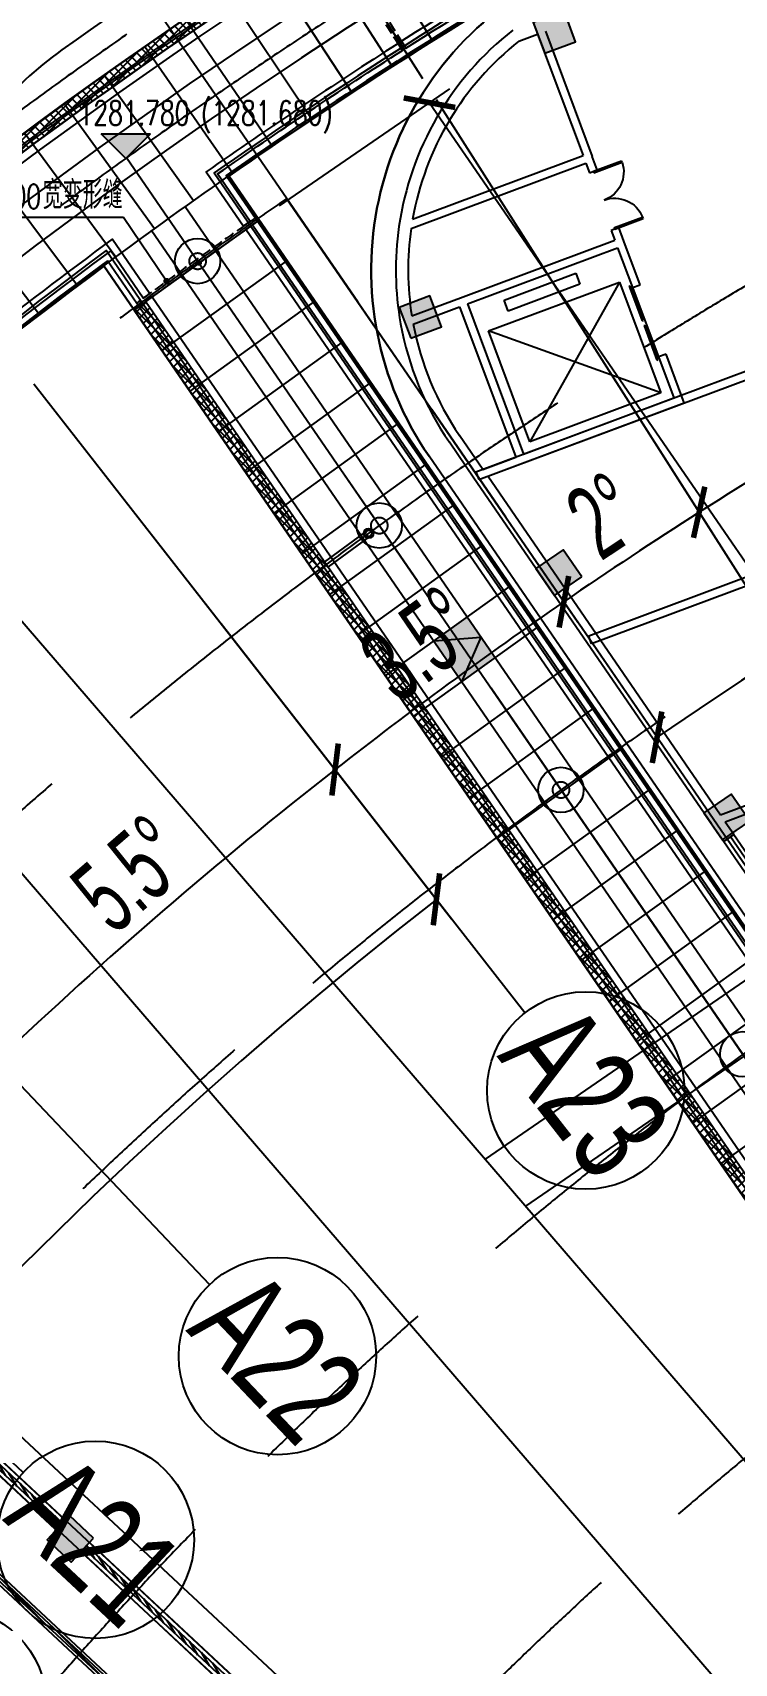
# Model space of a CAD drawing. Extents: x 1962160 to 37842216, y -162679 to 2997677.
# Drawn here: x 37536731 to 37553800, y 2824186 to 2863848 of the extents above; entities that cross this region are included whole.
import ezdxf
from ezdxf.enums import TextEntityAlignment as Align

# ---------------------------------------------------------------- set-up
doc = ezdxf.new("R2010")
doc.units = 0
doc.header["$LTSCALE"] = 1000
for name, pattern in [('__DASH', [0.35, 0.25, -0.1]), ('CENTER', [2, 1.25, -0.25, 0.25, -0.25]), ('CENTER2', [28.575000000000003, 19.05, -3.175, 3.175, -3.175]), ('DASH', [0.35, 0.25, -0.1]), ('HIDDEN', [0.375, 0.25, -0.125])]:
    doc.linetypes.add(name, pattern=pattern)
doc.layers.get('0').update_dxf_attribs({"color": 8})
doc.layers.get('Defpoints').update_dxf_attribs({"color": 8})
for name, color, linetype in [('#幕墙线-平面', 8, 'Continuous'), ('#标注', 8, 'Continuous'), ('#虚线', 8, 'HIDDEN'), ('#轴线', 8, 'CENTER2'), ('1-WIN-1', 8, 'Continuous'), ('A-AL-E', 8, 'Continuous'), ('A-COLS-PLAN-C', 8, 'DASH'), ('A-COLS-PLAN-S', 8, 'DASH'), ('A-DETL-ALUM', 8, 'Continuous'), ('A-DIMS-ELEV', 8, 'Continuous'), ('A-DIMS-LEAD', 8, 'Continuous'), ('A-FLOR', 8, 'Continuous'), ('A-FLOR-OTLN', 8, 'Continuous'), ('A-FLOR-UNDR', 8, '__DASH'), ('A-GRID', 8, 'CENTER'), ('A-HATH', 8, 'Continuous'), ('A-NOTE', 8, 'Continuous'), ('A-ROOF-DRAN', 8, 'Continuous'), ('A-STRS-HRAL', 8, 'Continuous'), ('COLUMN', 8, 'Continuous'), ('DIM', 8, 'Continuous'), ('G-ACCS', 8, 'Continuous'), ('PUB_HATCH', 8, 'Continuous'), ('周边建筑', 8, 'Continuous'), ('建-填充', 8, 'Continuous'), ('水-雨水-压力流-标识', 8, 'Continuous')]:
    doc.layers.add(name, color=color, linetype=linetype)
doc.layers.add('A-X-CHEK', color=8, linetype='Continuous', plot=False)
doc.styles.add('#文字', font='jrs.shx', dxfattribs={"width": 0.7, "bigfont": 'hztxt.shx'})
doc.styles.add('_TCH_DIM', font='SIMPLEX', dxfattribs={"bigfont": 'GBCBIG'})
doc.styles.add('JHZX', font='jrs.shx', dxfattribs={"width": 0.6, "bigfont": 'jhz.shx'})
doc.dimstyles.new('JZBZ-600', dxfattribs={"dimscale": 600, "dimtxt": 3, "dimasz": 1.5, "dimexe": 1, "dimexo": 1, "dimgap": 0.5, "dimtad": 1, "dimdec": 0, "dimdsep": 46, "dimtxsty": 'JHZX', "dimblk1": 'ARCHTICK', "dimblk2": 'ARCHTICK', "dimsah": 1, "dimcen": 0, "dimclrd": 1, "dimclre": 1, "dimclrt": 2, "dimadec": 1, "dimazin": 2, "dimtfac": 1, "dimtdec": 0, "dimtix": 1, "dimtmove": 0, "dimatfit": 3, "dimfxl": 1, "dimtolj": 1, "dimlwd": -1, "dimlwe": -1, "dimarcsym": 1})
pattern_1 = [(45, (0, 0), (-112.2532015133644, 112.2532015133644), []), (135, (0, 0), (-112.2532015133644, -112.2532015133644), [])]

# ---------------------------------------------------------------- blocks, each defined once
blk = doc.blocks.new('排水沟区域')
at = {"layer": 'A-HATH'}
h = blk.add_hatch(dxfattribs=at)
h.set_pattern_fill('ANSI37', color=256, scale=100)
h.set_pattern_definition(pattern_1)
edge = h.paths.add_edge_path()
edge.add_arc((35647972.51225562, 2918657.177440435), 129550.0000000067, 122.5223895562193, 167.0611029026331)
edge.add_arc((35520737.25391851, 2947888.864629035), 999.9999999990519, 287.2513251903942, 347.0611009080209, ccw=False)
edge.add_arc((35647972.52815255, 2918657.174638035), 130050.0161404448, 167.2437338873835, 167.4419150525261, ccw=False)
edge.add_arc((35520737.25400268, 2947888.864669039), 649.9999269235949, 307.4371886865979, 347.0610947359583)
edge.add_arc((35647972.51225559, 2918657.177440456), 129899.9999999715, 122.5223517799921, 167.0611029026393, ccw=False)
edge.add_line((35578134.55910211, 3028186.489952341), (35578322.65708765, 3027891.330408047))
h = blk.add_hatch(dxfattribs=at)
h.set_pattern_fill('ANSI37', color=256, scale=100)
h.set_pattern_definition(pattern_1)
edge = h.paths.add_edge_path()
edge.add_arc((35647972.5100598, 2918657.177707952), 124849.9985402846, 126.4513820077348, 126.6114958151362)
edge.add_line((35573513.72630627, 3018874.000933668), (35607400.65152033, 2969568.218793188))
edge.add_arc((35647972.51073659, 2918657.176776888), 65099.99968855539, 128.2431700060887, 128.5519263007449, ccw=False)
edge.add_line((35607675.5894129, 2969786.112725937), (35573795.13984342, 3019082.472745067))
h = blk.add_hatch(dxfattribs=at)
h.set_pattern_fill('ANSI37', color=256, scale=100)
h.set_pattern_definition(pattern_1)
edge = h.paths.add_edge_path()
edge.add_arc((35647972.5100598, 2918657.177707952), 124849.9985402846, 126.4513820077348, 126.6114958151362)
edge.add_line((35573513.72630627, 3018874.000933668), (35607400.65152033, 2969568.218793188))
edge.add_arc((35647972.51073659, 2918657.176776888), 65099.99968855539, 128.2431700060887, 128.5519263007449, ccw=False)
edge.add_line((35607675.5894129, 2969786.112725937), (35573795.13984342, 3019082.472745067))
for points in [[(35578322.65708765, 3027891.330408047), (35578322.65708654, 3027891.330409774, 0.1968208227596155), (35521711.86331972, 2947664.952782355, -0.2670597879826505), (35521033.817582, 2946933.851543527, -0.0008647286773297092), (35521132.38332828, 2947372.751579637, 0.1746354279483771), (35521370.75002657, 2947743.321916818, -0.1968209939747781), (35578134.55910211, 3028186.489952341), (35578322.65708765, 3027891.330408047)], [(35573794.07390425, 3019081.685399183, 0.00069862839292704), (35573513.72630627, 3018874.000933668), (35607400.65152033, 2969568.218793188, -0.001347204297041987), (35607675.5894129, 2969786.112725937), (35573795.13984342, 3019082.472745067)], [(35573794.07390425, 3019081.685399183, 0.00069862839292704), (35573513.72630627, 3018874.000933668), (35607400.65152033, 2969568.218793188, -0.001347204297041987), (35607675.5894129, 2969786.112725937), (35573795.13984342, 3019082.472745067)]]:
    blk.add_lwpolyline(points, format="xyb", dxfattribs=at)
blk = doc.blocks.new('A$C58e34137')
at = {"layer": 'A-X-CHEK'}
blk.add_blockref('排水沟区域', (-35647972.51433039, -2918657.17947907), dxfattribs=at)
blk = doc.blocks.new('雨水立管')
for radius in [80, 50]:
    blk.add_circle((-3.725290298461914e-09, 2.328306436538696e-10), radius)
blk = doc.blocks.new('雨水')
at = {"layer": 'A-ROOF-DRAN'}
for points in [[(35579175.10455903, 3013509.303753044), (35578143.1306257, 3012752.011692777)], [(35579263.84805778, 3013388.371576061), (35578231.87412445, 3012631.079515793)]]:
    blk.add_lwpolyline(points, dxfattribs=at)
at = {"xscale": 1.5, "yscale": 1.5, "zscale": 1.5}
blk.add_blockref('雨水立管', (35579219.47630841, 3013448.837664552), dxfattribs=at)
blk = doc.blocks.new('1100')
at = {"layer": 'A-DETL-ALUM', "ltscale": 0.3}
blk.add_circle((35572079.41488183, 2737404.62498665), 550, dxfattribs=at)
blk = doc.blocks.new('_YZHK')
blk.add_circle((0, 0), 0.5)
blk = doc.blocks.new('ASDFASD')
at = {"layer": 'A-COLS-PLAN-C', "ltscale": 0.3, "xscale": 400, "yscale": 400, "zscale": 400}
for p in [(35575060.36374592, 3020066.391024324), (35579478.84239065, 3013636.265604257), (35583897.94272192, 3007206.257272324)]:
    blk.add_blockref('_YZHK', p, dxfattribs=at)
blk = doc.blocks.new('$WINLIB2D$00000039')
for points in [[(-0.4999999999983409, 0.5000000000445652), (-0.4999999999999964, -0.4999999999999716)], [(0.5000000000016591, 0.4999999999536158), (-0.4999999999983409, 0.5000000000445652)], [(0.4999999999983338, -0.5000000000463842), (0.4999999999999609, 0.4999999999999432)], [(-0.499999999999428, 0.1666666667124446), (0.500000000000572, 0.1666666666205998)], [(-0.3838834764901549, -0.166666666632409), (-0.4479860405916831, 0.1666666667079113)], [(-0.3158924398378069, -0.166666666637866), (-0.3799950039392748, 0.1666666667006353)], [(-0.2479014031851996, -0.166666666645142), (-0.3120039672867243, 0.1666666666951784)], [(-0.1799103665328481, -0.1666666666505989), (-0.2440129306343159, 0.1666666666887977)], [(-0.1119193298802692, -0.1666666666569512), (-0.1760218939817904, 0.1666666666824455)], [(-0.04392829322788927, -0.1666666666633319), (-0.1080308573293216, 0.1666666666760648)], [(0.02406274342471804, -0.1666666666696841), (-0.04003982067680312, 0.1666666666697125)], [(0.09205378007703402, -0.1666666666751411), (0.02795121597557682, 0.1666666666642556)], [(0.1600448167296129, -0.1666666666815217), (0.0959422526280953, 0.1666666666578749)], [(0.2280358533819644, -0.166666666687874), (0.163933289280525, 0.1666666666505989)], [(0.2960268900345753, -0.1666666666942547), (0.231924325933047, 0.1666666666460657)], [(0.3640179266869801, -0.1666666667006069), (0.2999153625854838, 0.166666666639685)], [(0.4320089633395341, -0.1666666667060639), (0.3679063992380058, 0.166666666632409)], [(0.4999999999916831, -0.1666666667115209), (0.4358974358904746, 0.1666666666260568)], [(-0.4518745131427302, -0.1666666666260284), (-0.5000000000072298, 0.08358586507802102)], [(-0.500000000000572, -0.1666666666214951), (0.499999999999428, -0.1666666667124446)], [(0.4999999999983338, -0.5000000000463842), (-0.5000000000016662, -0.4999999999554348)]]:
    blk.add_lwpolyline(points)
blk = doc.blocks.new('$WINLIB2D$00000001')
for points in [[(-0.4999999999999964, 0.5000000000000142), (-0.4999999999999964, -0.4999999999999858)], [(-0.4999999999999964, 0.5000000000000142), (0.5000000000000036, 0.5000000000000142)], [(0.5000000000000036, -0.4999999999999858), (0.5000000000000036, 0.5000000000000142)], [(0.5000000000000036, 0.1666666666666714), (-0.4999999999999964, 0.1666666666666714)], [(0.5000000000000036, -0.1666666666666572), (-0.4999999999999964, -0.1666666666666572)], [(-0.4999999999999964, -0.4999999999999858), (0.5000000000000036, -0.4999999999999858)]]:
    blk.add_lwpolyline(points)
blk = doc.blocks.new('$DorLib2D$00000002')
at = {"layer": '1-WIN-1'}
for p, q in [((-0.5000000000002274, 1.70530256582424e-13), (-0.5, 0.4875000000000114)), ((-0.4750000000001364, 0.4875000000002387), (-0.5, 0.4875000000000114)), ((-0.4750000000001364, 1.70530256582424e-13), (-0.4750000000001364, 0.4875000000002387)), ((0.4749999999999091, 5.684341886080801e-14), (0.4749999999999091, 0.4875000000001251)), ((0.4749999999999091, 0.4875000000001251), (0.4999999999997726, 0.4875000000001251)), ((0.5, -5.684341886080801e-14), (0.4999999999997726, 0.4875000000001251)), ((-0.5000000000002274, 1.70530256582424e-13), (-0.4750000000001364, 1.70530256582424e-13)), ((0.5, -5.684341886080801e-14), (0.4749999999999091, 5.684341886080801e-14))]:
    blk.add_line(p, q, dxfattribs=at)
for centre, start, end in [((-0.4875000000001819, 5.684341886080801e-14), 0, 88.53071642340379), ((0.4874999999999545, 5.684341886080801e-14), 91.46928357659621, 180)]:
    blk.add_arc(centre, 0.4875, start, end, dxfattribs=at)
blk = doc.blocks.new('$DORLIB2D$00000127')
for points in [[(-0.5333333333328483, 0.7948983154366971), (-0.5333333333328483, 0.690405644187237)], [(-0.03333333333284827, 0.7948983154366971), (-0.5333333333328483, 0.7948983154366971)], [(-0.03333333333284827, 0.690405644187237), (-0.5333333333328483, 0.690405644187237)], [(-0.03333333333284827, 0.7948983154366971), (-0.03333333333284827, 0.690405644187237)], [(0.5333333333328483, 0.7948983154366971), (0.03333333333284827, 0.7948983154366971)], [(0.03333333333284827, 0.7948983154366971), (0.03333333333284827, 0.690405644187237)], [(0.5333333333328483, 0.690405644187237), (0.03333333333284827, 0.690405644187237)], [(0.5333333333328483, 0.7948983154366971), (0.5333333333328483, 0.690405644187237)], [(0.5, 0.4999999999999858), (-0.5, 0.4999999999999858)]]:
    blk.add_lwpolyline(points)
blk = doc.blocks.new('_FZH')
blk.add_lwpolyline([(-0.5, -0.5), (0.5, -0.5), (0.5, 0.5), (-0.5, 0.5)], close=True)
at = {"layer": 'PUB_HATCH'}
blk.add_solid([(-0.5, -0.5), (0.5, -0.5), (-0.5, 0.5), (0.5, 0.5)], dxfattribs=at)
blk = doc.blocks.new('567')
at = {"layer": '周边建筑'}
for p, q in [((-52592.36479844153, 113446.6046301355), (-52121.84027182311, 113563.9195706467)), ((-52121.84027182311, 113563.9195706467), (-51359.30774265528, 110505.5686414614)), ((-51927.78112657368, 113612.3039497659), (-51141.05640783906, 110456.9234479517)), ((-55714.53716638684, 109213.5652614534), (-51310.92336354405, 110311.5094962046)), ((-55652.68287850916, 109435.1099933833), (-51359.30774265528, 110505.5686414614)), ((-51310.92336354405, 110311.5094962046), (-51250.68172588199, 110069.8934845026)), ((-51056.62258064002, 110118.2778636217), (-51141.05640783906, 110456.9234479517)), ((-51250.68172588199, 110069.8934845026), (-51056.62258064002, 110118.2778636217)), ((-54708.74097429216, 107405.1496073157), (-50827.55806919932, 108372.8371897195)), ((-50693.73973722756, 108662.8342742105), (-50887.79888247699, 108614.4498950914)), ((-50887.79888247699, 108614.4498950914), (-50827.55806919932, 108372.8371897195)), ((-50609.30673437566, 108324.1919962093), (-50693.73973722756, 108662.8342742105)), ((-50334.72538303584, 107222.9063474988), (-50609.30673437566, 108324.1919962093)), ((-54563.32702255994, 107235.2826516186), (-50779.17369008064, 108178.7780444622)), ((-50779.17369008064, 108178.7780444622), (-50528.78452827781, 107174.5219683796)), ((-53664.73731516302, 107227.4381624535), (-51859.98726435006, 107677.4128885344)), ((-51859.98726435006, 107677.4128885344), (-51791.03952406347, 107400.8786065583)), ((-55938.93774303794, 107098.4271038622), (-54708.74097429216, 107405.1496073157)), ((-55926.9414101094, 106895.2953997254), (-54757.38616780192, 107186.898272499)), ((-54757.38616780192, 107186.898272499), (-53813.89077497274, 103402.7449400425)), ((-54563.32702255994, 107235.2826516186), (-53619.83162972331, 103451.1293191616)), ((-54128.42518486828, 106524.3780231406), (-50829.41971561313, 107346.9124686639)), ((-53595.78957487643, 106950.9038804765), (-53664.73731516302, 107227.4381624535)), ((-51791.03952406347, 107400.8786065583), (-53595.78957487643, 106950.9038804765)), ((-50829.41971561313, 107346.9124686639), (-53431.69012513757, 103729.9263315648)), ((-50829.41971562803, 107346.9124686723), (-50132.68465589732, 104552.4607770969)), ((-50528.78452827781, 107174.5219683796), (-50334.72538303584, 107222.9063474988)), ((-50132.68465589732, 104552.4607770969), (-54128.42518486828, 106524.3780231406)), ((-53431.69012513757, 103729.9263315648), (-54128.42518486828, 106524.3780231406)), ((-49899.26597094536, 105476.3740402008), (-50093.32511620224, 105427.9896610826)), ((-50093.32511620224, 105427.9896610826), (-49835.67829723656, 104394.6247120057)), ((-49593.234772861, 104248.9499458675), (-49899.26597094536, 105476.3740402008)), ((-54819.50162372738, 103152.0182055682), (-47895.08684468269, 104878.4687132915)), ((-54771.1172446236, 102957.9590603188), (-47943.73203819245, 104660.2173784748)), ((-53619.83162972331, 103451.1293191616), (-49835.67829723656, 104394.6247120057)), ((-50132.68465589732, 104552.4607770969), (-53431.69012513757, 103729.9263315648)), ((-54883.60425780714, 103008.0412323624), (-55379.82863137126, 103941.3035446177)), ((-54643.6938861832, 103195.8517875751), (-55114.94435351342, 104082.1450134581)), ((-53668.47682323307, 103232.8779843454), (-49593.234772861, 104248.9499458675)), ((-41176.7113109082, 75951.09242793918), (-55909.59708110988, 103659.6206068699)), ((-54819.50162372738, 103152.0182055682), (-54771.1172446236, 102957.9590603188)), ((-54643.6938861832, 103195.8517875751), (-53813.89077497274, 103402.7449400425)), ((-54546.92512793094, 103013.856222935), (-53668.47682323307, 103232.8779843454)), ((-50093.55062487721, 93999.26059448672), (-54883.60425780714, 103008.0412323624)), ((-49853.64024471492, 94187.07113365084), (-54546.92512793094, 103013.856222935)), ((-45496.66943690926, 100632.5770463198), (-52545.43576938659, 98875.12221413152)), ((-45448.28505777568, 100438.517901063), (-52497.05139026046, 98681.06306887418)), ((-52497.05139026046, 98681.06306887418), (-52545.43576938659, 98875.12221413152)), ((-44044.61643453687, 95635.42343871342), (-49853.64024471492, 94187.07113365084)), ((-44190.29120067507, 95392.97991433693), (-49756.8714864701, 94005.07556901174)), ((-49582.28785003722, 93676.73150353134), (-49756.8714864701, 94005.07556901174)), ((-50093.55062487721, 93999.26059448672), (-49847.17212788761, 93535.89003469842)), ((-49847.17212788761, 93535.89003469842), (-49582.28785003722, 93676.73150353134)), ((58569.47624302655, 63465.12863388611), (79163.15836526453, 85551.91071712924)), ((58714.9179366231, 63181.2020795648), (79382.5644761771, 85347.31120870961))]:
    blk.add_line(p, q, dxfattribs=at)
for points in [[(-1000.000047206879, 78693.64650280029, 0.09823597983159359), (-30965.43680980057, 72352.13696346432, -0.3897332673818137), (-41176.71125628054, 75951.09248797549), (-55909.5970331952, 103659.6206795126, -0.4324632496197498), (-52157.61061988026, 114697.7927182019, -0.001331782950355408), (-51545.86354148388, 114974.0142456815, -0.001331782950355408)], [(51545.86369138211, 114974.0141785215, -0.06666786033998978), (79983.71774893254, 97358.1270108968, -0.4327152502716894), (80756.21607623994, 85720.67174874991), (59352.30016976595, 62767.78205864877, -0.3893999561661833), (48564.77200990915, 61928.61147829099, 0.1645435660436389), (999.9999528080225, 78693.64650399983)]]:
    blk.add_lwpolyline(points, format="xyb", dxfattribs=at)
for centre, radius, start, end in [((-48846.01633822918, 107415.3931091577), 8000, 114.4531655879853, 207.9999997643384), ((-48845.67229306698, 107415.2145893951), 7400.378197910908, 121.4800916240163, 165.2924198746532), ((-48845.67229306698, 107415.2145893951), 7100.378197910911, 121.8485023535207, 163.4724015766014), ((-48846.01644428819, 107415.3931092024), 7399.999999914748, 165.2930805658924, 183.6750618272654), ((-48846.01644428819, 107415.3931092024), 7099.999999914751, 165.3292755432612, 182.5587114345108), ((-48846.01644427329, 107415.3931092019), 7399.99999993174, 183.6750618272654, 207.9999997761171), ((-48846.01644427329, 107415.3931092019), 7099.999999931736, 184.2008619095994, 207.9999997761171)]:
    blk.add_arc(centre, radius, start, end, dxfattribs=at)
at = {"layer": 'COLUMN'}
for p, xscale, yscale, zscale, rotation in [((-51709.52971182764, 113563.6586310901), 800.0000000003402, 800.0000000003402, 800.0000000003402, 13.99999999997211), ((-55736.11805586517, 107045.9344068179), 800.0000000003402, 800.0000000003402, 800.0000000003402, 13.99999999997211), ((-53092.16235627979, 100490.8509642752), 799.9999999997317, 799.9999999997317, 799.9999999997317, 117.9999999999927), ((-49705.25589075685, 94121.00618369225), 800.0000000002524, 800.0000000002524, 800.0000000002524, 117.9999999999917), ((70333.7427892983, 76010.2169551095), 800.000000000408, 800.000000000408, 800.000000000408, 47.00000000001015)]:
    blk.add_blockref('_FZH', p, dxfattribs=dict(at, xscale=xscale, yscale=yscale, zscale=zscale, rotation=rotation))
at = {"layer": '周边建筑'}
for name, p, xscale, yscale, zscale, rotation in [('$DorLib2D$00000002', (-50972.21073156595, 109366.3638793533), -1500, 1499.999999999999, 200, 283.9999999999778), ('$DORLIB2D$00000127', (-50214.02524961531, 106325.4480042909), 1800.000000000002, 200.0000000000001, -1800, 103.9999999999833), ('$WINLIB2D$00000001', (-49292.20558244735, 92811.6579355374), 1800, 300, -1800, 297.9999999999936), ('$WINLIB2D$00000039', (67625.23237909377, 75891.62554929405), 28668.06737196897, 200, 28668.06737196897, 47.00000000000413), ('$WINLIB2D$00000039', (67625.23237910122, 75891.62554930104), 28668.06737196897, 200.0000000000001, 28668.06737196897, 47.00000000000397), ('$WINLIB2D$00000039', (72591.13549303263, 78280.61247729557), 5600, 299.9999999999999, 5600, 47.00000000000436), ('$WINLIB2D$00000039', (68226.3459886238, 73599.94878692972), 5600, 299.9999999999999, 5600, 47.00000000000436)]:
    blk.add_blockref(name, p, dxfattribs=dict(at, xscale=xscale, yscale=yscale, zscale=zscale, rotation=rotation))
blk = doc.blocks.new('1234')
at = {"layer": '周边建筑'}
for points in [[(899.9999998621643, 147897.2616378292, -0.06424754974339256), (38411.22599733435, 142825.0248288214, 0.3992271408683902), (47734.13426394202, 147881.3795785159), (62643.80696957186, 193768.6338093206, 0.4257611201714258), (57410.8051248882, 203558.9581788629, 0.1695890934855462), (-81790.47026674077, 195045.0434476584, 0.4257611201712679), (-85791.3257065732, 184689.9521724582), (-65400.53789663129, 140961.7665993124, 0.3992271408685563), (-55530.9065411333, 137079.2778602466, -0.09498676638333799), (-899.9999992009252, 147897.2616378367)], [(3507.282386738807, 147308.2532562092, 0.01190288189879027), (-3507.282390698791, 147308.2532562315), (-3529.532858530059, 148157.964341335, 0.09051536275890958), (-55643.5452967938, 137357.3291338012, -0.3992271408685528), (-65128.64556051977, 141088.5520778373), (-85519.43337046169, 184816.737650983, -0.425761120171263), (-81674.45541529916, 194768.3838115633, -0.08617948601408663), (-11230.48231103458, 210901.2002502978), (-9979.055130984634, 202999.9999966249), (9979.055131915957, 202999.9999895692), (11230.48231178708, 210901.2002502382, -0.05548064099764077), (57329.37135875039, 203270.2220680118, -0.4257611201714432), (62358.49001468346, 193861.3389076069), (47448.81730905734, 147974.0846768022, -0.3992271408683997), (38489.13923465274, 143114.7307615206, 0.0597972305577292), (3529.532854573801, 148157.9643414542), (3507.2932679113, 147308.6687912941)], [(-53552.56643567048, 204917.9412060007, 0.03537684678875146), (-81906.48511818238, 195321.703083761, 0.4257611201712687), (-86063.21804268472, 184563.1666939333), (-65672.43023274094, 140834.9811207876, 0.3992271408685562), (-55418.26778547093, 136801.2265866995, -0.08992013827698078), (-3863.717572046444, 147549.4211662337, -0.08992013827698078)]]:
    blk.add_lwpolyline(points, format="xyb", dxfattribs=at)
for centre, radius, start, end in [((2.793967723846436e-08, -7.748603820800781e-07), 148500.0000006685, 91.64907696212661, 106.5424971075481), ((2.980232238769531e-08, -7.748603820800781e-07), 148200.0000006686, 91.60015078360507, 106.5417941527147)]:
    blk.add_arc(centre, radius, start, end, dxfattribs=at)
blk = doc.blocks.new('DIAN')
at = {"layer": 'A-FLOR-OTLN'}
h = blk.add_hatch(color=256, dxfattribs=at)
h.dxf.hatch_style = 1
edge = h.paths.add_edge_path()
edge.add_arc((35536772.41172721, 2753987.120531246), 50, 0, 360)
blk.add_circle((35536772.41172721, 2753987.120531246), 50, dxfattribs=at)
blk = doc.blocks.new('总体道路0521')
at = {"layer": 'G-ACCS'}
for p, q in [((35647894.71399386, 2918750.528538752), (35647920.52291003, 2918720.575817088)), ((35647891.68373393, 2918747.917499747), (35647917.49265011, 2918717.96477808)), ((35647913.64321486, 2918741.59410646), (35647906.5895611, 2918736.746264543)), ((35647914.49282421, 2918740.357917172), (35647907.5745552, 2918735.603122619))]:
    blk.add_line(p, q, dxfattribs=at)
for centre, radius, start, end in [((35647972.51126049, 2918657.176580954), 223.799955519998, 90.7688463516054, 156.6530682845484), ((35647972.51118848, 2918657.176535503), 137.9999999943868, 119.6452978055595, 141.6444313079016), ((35647972.51118848, 2918657.176535503), 130.9999999943868, 119.653147501677, 125.5768005912197), ((35647901.53207873, 2918756.403376523), 9, 125.5768005912197, 154.9435669919608)]:
    blk.add_arc(centre, radius, start, end, dxfattribs=at)
blk = doc.blocks.new('A$C06ac024f')
at = {"layer": 'A-DIMS-ELEV'}
blk.add_hatch(color=256, dxfattribs=at).paths.add_polyline_path([(-74662.01881156862, 103907.590317186), (-75262.01881156862, 104507.590317186), (-74062.01881156862, 104507.590317186)])
at = {"layer": 'A-AL-E'}
blk.add_line((-40454.16499349475, 51004.62226543576), (-75103.3810724467, 101419.5444967872), dxfattribs=at)
for points in [[(-72639.7004654631, 128086.0591565319), (-64414.53775649518, 113547.75104103, -0.4119685532972354), (-64730.13042073697, 112392.6247468609, 0.2085567706727499), (-126406.8450315073, 29041.36778747104, -0.4119750127394232), (-127419.2460521609, 28401.84329541307), (-143727.0039129183, 32017.3789689634)], [(-72813.60454651713, 127987.2791624763), (-64588.61000544578, 113449.268290536, -0.4119685532989783), (-64829.94557221979, 112565.9364185231, 0.2085567706727409), (-126601.7669133023, 29086.15015002107, -0.411975012739965), (-127375.9559291005, 28597.10200903751), (-143683.3841923401, 32212.56460867822)], [(-64301.10751665384, 108590.0981063154, 0.0186637393989425), (-72220.36762456596, 103492.320251924), (-37611.24038399011, 53135.72764239553)], [(-64283.31965150684, 108542.5223057112, 0.01854760811765551), (-72151.0367225185, 103479.7190275919), (-37570.40659623593, 53164.58997664042)], [(-40571.86409710348, 50911.04793153843), (-75195.61254768074, 101288.9145336556, 0.03156857092547568), (-87349.31007741392, 91016.05561724259)]]:
    blk.add_lwpolyline(points, format="xyb", dxfattribs=at)
blk.add_arc((-0.004684291779994965, 0.005673647858202457), 126199.9999999824, 126.5207534722357, 133.8223082825386, dxfattribs=at)
at = {"layer": 'A-DIMS-ELEV'}
for p, q in [((-74662.01881156862, 103907.590317186), (-75262.01881156862, 104507.590317186)), ((-75262.01881156862, 104507.590317186), (-74062.01881156862, 104507.590317186)), ((-74662.01881156862, 103907.590317186), (-74062.01881156862, 104507.590317186))]:
    blk.add_line(p, q, dxfattribs=at)
at = {"layer": 'A-DIMS-LEAD'}
for p, q in [((-74719.08913523704, 102474.7774564768), (-78009.66545773298, 102474.7774564768)), ((-73668.38262773305, 100923.1080426285), (-74719.08913523704, 102474.7774564768))]:
    blk.add_line(p, q, dxfattribs=at)
at = {"layer": 'A-DIMS-LEAD', "const_width": 80}
blk.add_lwpolyline([(-73645.95491158217, 100889.9870893187, 1), (-73690.81034388393, 100956.2289959383, 1)], format="xyb", close=True, dxfattribs=at)
at = {"layer": 'A-FLOR-OTLN'}
blk.add_lwpolyline([(-71414.41261095554, 102408.525050994, 0.007207761807127335), (-74336.81954936683, 100307.3356965291, 0.007207761807127335)], format="xyb", dxfattribs=at)
blk.add_lwpolyline([(-72883.8672470823, 101367.9743744116), (-39027.23769808561, 52104.56481471378)], dxfattribs=at)
at = {"layer": 'A-FLOR-UNDR'}
for points in [[(-69649.85985332727, 109234.1586429756), (-67930.10685131699, 106535.557108718)], [(-69565.52096690238, 109287.889010882), (-67845.7677726224, 106589.2871749303)]]:
    blk.add_lwpolyline(points, dxfattribs=at)
blk.add_lwpolyline([(-71471.6127774939, 102490.5502967909, 0.007207761807123224), (-74396.36045033485, 100387.6779712774, 0.007207761807123224)], format="xyb", dxfattribs=at)
at = {"layer": 'A-STRS-HRAL'}
for points in [[(-69542.37529077381, 109065.4960472053, 0.1968207245064195), (-126065.7317383513, 28962.99865300767, -0.2921176924780121), (-126987.3050312847, 28057.59028317221, -0.0004314040773986398), (-126938.6993644685, 28276.67974316748, 0.2670597969719661), (-126260.6536201537, 29007.78101555863, -0.1968208227596178), (-69649.85985332727, 109234.1586429761)], [(-74072.98849956691, 100626.5209130384, 0.0004003810238615515), (-74234.04921674728, 100507.7622542768), (-75027.47195713967, 101662.1995050726, 0.03228136318799384), (-87489.50172247738, 91158.71566890692), (-87350.86052844673, 91017.63336764416), (-87493.50371183455, 90877.44448673166), (-87773.88553311676, 91162.76309537282, -0.03309062847854), (-74979.70887789875, 101945.8072499568)], [(-37896.4118296504, 52932.72079249006), (-71742.438042894, 102178.9945174512, -0.0004004976309567998), (-71578.65628936887, 102293.7940437729), (-37733.58803461492, 53048.91415705625, 0.0007681694729666084)]]:
    blk.add_lwpolyline(points, format="xyb", close=True, dxfattribs=at)
for points in [[(-64250.70440987498, 109026.3790186807, 0.008578648112477157), (-67953.25234762579, 106757.9497902449), (-67845.7677726224, 106589.2871749322, -0.008106619357493412), (-64354.46976295859, 108732.8218996464)], [(-71799.08018089831, 102261.4121689969, -0.0004001770775093404), (-71635.29759220034, 102376.2104801191), (-72428.29401213676, 103530.0274308063, -0.01070539921217714), (-67930.10685130954, 106535.5571087226), (-68037.59141401201, 106704.2197047332, 0.01109737853248662), (-72705.37493741512, 103580.0792223369), (-71799.08018089831, 102261.4121689931)], [(-74016.31939769536, 100544.0640288717), (-40139.33847809583, 51252.7509266017, 0.0007696149933027507), (-40296.92752698064, 51128.94095913321), (-74177.37709645927, 100425.3009782634, -0.0004007020682264139), (-74016.31939782947, 100544.0640290608)]]:
    blk.add_lwpolyline(points, format="xyb", dxfattribs=at)
at = {"xscale": 1000, "yscale": 1000, "zscale": 1000}
blk.add_blockref('总体道路0521', (-35647972511.19448, -2918657176.530752), dxfattribs=at)
at = {"layer": 'A-COLS-PLAN-S'}
blk.add_blockref('ASDFASD', (-35647972.51693987, -2918657.171766797), dxfattribs=at)
at = {"layer": 'A-FLOR-OTLN'}
blk.add_blockref('DIAN', (-35609655.60024356, -2652618.658150927), dxfattribs=at)
at = {"layer": 'A-ROOF-DRAN'}
blk.add_blockref('雨水', (-35647972.51693987, -2918657.171766797), dxfattribs=at)
at = {"layer": 'A-STRS-HRAL', "rotation": 6.499999999994645}
blk.add_blockref('567', (-0.005895964801311493, 0.004624420776963234), dxfattribs=at)
at = {"layer": '周边建筑'}
for name, p, rotation in [('1234', (-0.004684269428253174, 0.005673641338944435), 27.99999965018871), ('567', (-0.005895964801311493, 0.004624420776963234), 6.499999999994645), ('567', (-0.003778956830501556, 0.004350954666733742), 90)]:
    blk.add_blockref(name, p, dxfattribs=dict(at, rotation=rotation))
at = {"layer": '水-雨水-压力流-标识'}
for p in [(-35644993.6612979, -2635993.597825144), (-35640575.18265317, -2642423.723245215), (-35636156.0823219, -2648853.731577148), (-35631736.08286716, -2655283.494140211)]:
    blk.add_blockref('1100', p, dxfattribs=at)
at = {"layer": 'A-DIMS-ELEV', "style": '_TCH_DIM', "width": 0.7058823529411765}
for s, p in [('1281.780', (-75810.01881156862, 104717.590317186)), ('(1281.680)', (-72830.01881156862, 104717.590317186))]:
    blk.add_text(s, height=595, dxfattribs=at).set_placement(p)
at = {"layer": 'A-NOTE', "style": '_TCH_DIM', "width": 0.7058823529411765}
blk.add_text('100', height=595, dxfattribs=at).set_placement((-77799.66545773298, 102684.7774564768))
at = {"layer": 'A-NOTE', "style": '_TCH_DIM'}
blk.add_text('宽变形缝', height=675.177304964539, dxfattribs=at).set_placement((-76679.66545773298, 102684.7774564768))
blk = doc.blocks.new('A$C41f195f4')
at = {"layer": '建-填充', "ltscale": 10}
h = blk.add_hatch(color=256, dxfattribs=at)
h.dxf.hatch_style = 1
h.paths.add_polyline_path([(-67173.16778290272, 92159.16317529557), (-66361.06297578663, 92743.0606308463), (-65681.37544301897, 91754.10913399793), (-66493.48025013506, 91170.2116784472)])
at = {"layer": 'DIM', "ltscale": 10}
blk.add_lwpolyline([(-67162.58860340714, 92166.76952848164), (-66023.38660933077, 92251.73846888449), (-66493.48025013506, 91170.2116784472)], dxfattribs=at)
blk = doc.blocks.new('A$C80b62fe7')
at = {"layer": '#幕墙线-平面'}
for p, q in [((32916.7588167116, 240540.970216142), (-2164.258712209761, 291584.167455792)), ((32092.63262809068, 239974.5639792178), (-2988.384900830686, 291017.7612188677))]:
    blk.add_line(p, q, dxfattribs=at)
for points in [[(-1880.422932967544, 317591.9112000582), (6689.262211918831, 302444.6457297499, -0.4119685532969175), (6351.392418436706, 301207.9811089351, 0.208556770672752), (-55296.79017324001, 217895.2829422778, -0.4119750127409731), (-56380.65479535609, 217210.615544898), (-73371.49046185613, 220977.5939977416)], [(-2106.716856606305, 317463.8836244158), (6462.96828828007, 302316.6181541076, -0.4119685532989783), (6221.632721506059, 301433.2862820947, 0.2085567706727409), (-55550.18861957639, 217953.5000135927, -0.411975012739965), (-56324.37763537467, 217464.4518726091), (-73315.2133018747, 221231.4303254499)], [(6635.768258616328, 297633.5824691188, 0.01905853931482341), (-1459.858476474881, 292412.4197211121), (33690.70873841643, 241268.0270604691)], [(6768.258642219007, 297409.8721692828, 0.01854760811765547), (-1099.458428792655, 292347.0688911634), (33904.98154745996, 241415.2926820694)], [(31119.86863095313, 239306.0018067705), (-4082.335609041154, 290525.5268051783, 0.0321023956250778), (-16477.76206035912, 280070.9930589781, 0.0321023956250778)], [(30905.59582190961, 239158.7361851702), (-4144.034253954887, 290156.2643972272, 0.03156857092547568), (-16297.73178368807, 279883.4054808142)]]:
    blk.add_lwpolyline(points, format="xyb", dxfattribs=at)
for radius, start, end in [(128529.4436852644, 333.5022467601689, 195.775796910644), (127529.4436852644, 333.539850647279, 195.7883970499479)]:
    blk.add_arc((71051.57360945642, 188867.3555372115), radius, start, end, dxfattribs=at)
blk = doc.blocks.new('DASWQE')
at = {"layer": '#幕墙线-平面', "ltscale": 10}
for points in [[(-69193.32803708315, 109937.6794720902), (-67195.83011534065, 106763.9589342019)], [(-70205.95176358521, 109293.798312285), (-68179.22105528414, 106138.6655676928)], [(-71212.58427333087, 108640.5902675078), (-69156.79373505712, 105504.3145680851)], [(-72213.13966257125, 107978.1110810526), (-70128.4647308439, 104860.9600694603)], [(-73207.53254619241, 107306.4172873911), (-71094.15112244338, 104208.6569742295)], [(-74195.67806494236, 106625.5662073493), (-72053.77050035447, 103547.4609484598)], [(-75177.49189274013, 105935.6159432144), (-73007.78884834796, 102878.2004504465)], [(-76152.89024380594, 105236.6253737784), (-73955.0023804009, 102199.3368224008)], [(-77121.78987986594, 104528.6541493116), (-74895.41026519239, 101511.0833031829)], [(-78084.10811721534, 103811.7626864729), (-75829.94795296341, 100814.8873213716)], [(-79039.76283380389, 103086.0121631548), (-76758.0144848898, 100110.0880256323)], [(-71409.87319811434, 102412.8985422193), (-74455.54256150872, 100223.0843998184)], [(-70730.18239191175, 101423.9493989549), (-73775.85175530612, 99234.135256554)], [(-70050.49158570915, 100435.0002556909), (-73096.16094910353, 98245.18611329002)], [(-69370.80077950656, 99446.05111242644), (-72416.47014290094, 97256.23697002558)], [(-68691.10997330397, 98457.101969162), (-71736.77933669835, 96267.28782676114)], [(-68011.41916710138, 97468.15282589803), (-71057.08853049576, 95278.33868349716)], [(-67331.7283608988, 96479.20368263358), (-70377.39772429317, 94289.38954023272)], [(-66652.0375546962, 95490.25453936914), (-69697.70691809058, 93300.44039696828)], [(-65972.34674849361, 94501.30539610516), (-69018.01611188799, 92311.4912537043)], [(-65292.65594229102, 93512.35625284072), (-68338.3253056854, 91322.54211043986)], [(-64612.96513608098, 92523.40710957628), (-67658.63449947536, 90333.59296717588)], [(-63933.27432987839, 91534.4579663123), (-66978.94369327277, 89344.64382391144)], [(-63253.5835236758, 90545.50882304832), (-66299.25288707018, 88355.694680647)], [(-62573.89271747321, 89556.55967978388), (-65619.56208086759, 87366.74553738255)], [(-61894.20191127062, 88567.61053651944), (-64939.871274665, 86377.79639411857)], [(-61214.51110506803, 87578.661393255), (-64260.18046846241, 85388.8472508546)], [(-60534.82029886544, 86589.71224999055), (-63580.48966225982, 84399.89810759015)], [(-59855.12949266285, 85600.76310672658), (-62900.79885605723, 83410.94896432571)], [(-59175.43868646026, 84611.8139634626), (-62221.10804985464, 82421.99982106127)], [(-58495.74788025767, 83622.86482019816), (-61541.41724365205, 81433.05067779729)], [(-57816.05707405508, 82633.91567693371), (-60861.72643744946, 80444.10153453285)], [(-57136.36626785249, 81644.96653366927), (-60182.03563124686, 79455.15239126887)]]:
    blk.add_lwpolyline(points, dxfattribs=at)
blk.add_arc((4.534750737249851, 4.379133976995945), 126150.0000380154, 124.8860626706388, 126.6890309746835, dxfattribs=at)
at = {"layer": 'DIM', "ltscale": 10}
blk.add_blockref('A$C80b62fe7', (-71047.03888088465, -188862.9763723449), dxfattribs=at)
blk = doc.blocks.new('_ARCHTICK')
at = {"const_width": 0.15}
blk.add_lwpolyline([(-0.5, -0.5), (0.5, 0.5)], dxfattribs=at)
blk = doc.blocks.new('*D192')
at = {"layer": '#标注', "color": 1, "transparency": 16777216}
for p, q in [((36721961.53537975, 3028937.292995388), (36727829.86478556, 3017900.413455142)), ((36713489.76951139, 3023996.747503242), (36720205.99819717, 3013454.343970776))]:
    blk.add_line(p, q, dxfattribs=at)
blk.add_arc((36780594.81168811, 2918662.56863765), 112993.4582867245, 117.9996618949377, 122.4999107683864, dxfattribs=at)
at = {"layer": 'Defpoints', "color": 0, "transparency": 16777216}
for p in [(36721679.85556827, 3029467.063213317), (36713167.39053448, 3024502.782872798), (36724954.60863446, 3017007.316437123), (36780594.81168811, 2918662.56863765)]:
    blk.add_point(p, dxfattribs=at)
at = {"layer": '#标注', "color": 1, "transparency": 16777216, "xscale": 900, "yscale": 900, "zscale": 900}
for p, rotation in [((36727548.18497408, 3018430.183673069), 27.99966189493766), ((36719883.61922026, 3013960.379340332), 212.4999107683865)]:
    blk.add_blockref('_ARCHTICK', p, dxfattribs=dict(at, rotation=rotation))
at = {"layer": '#标注', "color": 2, "transparency": 16777216, "insert": (36723067.48692097, 3017307.146900307), "char_height": 1800, "attachment_point": 5, "rotation": 30.249786331661227, "style": 'JHZX'}
blk.add_mtext('\\A1;4.5°', dxfattribs=at)
blk = doc.blocks.new('*D193')
at = {"layer": '#标注', "color": 1, "transparency": 16777216}
for p, q in [((36713489.76951139, 3023996.747503238), (36720205.99819715, 3013454.343970798)), ((36709854.37796341, 3021590.538399363), (36716934.45592497, 3011288.961041577))]:
    blk.add_line(p, q, dxfattribs=at)
blk.add_arc((36780594.8116881, 2918662.568637643), 112993.4582867526, 122.4999107683798, 124.4999999999778, dxfattribs=at)
at = {"layer": 'Defpoints', "color": 0, "transparency": 16777216}
for p in [(36713167.39053448, 3024502.782872794), (36709514.53422125, 3022085.014112538), (36718778.8644225, 3013247.505489429), (36780594.8116881, 2918662.568637643)]:
    blk.add_point(p, dxfattribs=at)
at = {"layer": '#标注', "color": 1, "transparency": 16777216, "xscale": 900, "yscale": 900, "zscale": 900}
for p, rotation in [((36719883.61922024, 3013960.379340358), 32.49991076837978), ((36716594.61218281, 3011783.436754748), 214.4999999999777)]:
    blk.add_blockref('_ARCHTICK', p, dxfattribs=dict(at, rotation=rotation))
at = {"layer": '#标注', "color": 2, "transparency": 16777216, "insert": (36717567.29272947, 3013886.923554903), "char_height": 1800, "attachment_point": 5, "rotation": 33.49995538417876, "style": 'JHZX'}
blk.add_mtext('\\A1;2°', dxfattribs=at)
blk = doc.blocks.new('*D194')
at = {"layer": '#标注', "color": 1, "transparency": 16777216}
for p, q in [((36709854.37796341, 3021590.538399355), (36716934.45592497, 3011288.961041579)), ((36703702.40770423, 3017079.712126), (36711398.20749218, 3007229.602196464))]:
    blk.add_line(p, q, dxfattribs=at)
blk.add_arc((36780594.81168813, 2918662.568637641), 112993.4582867703, 124.4999999999869, 128.0001823342589, dxfattribs=at)
at = {"layer": 'Defpoints', "color": 0, "transparency": 16777216}
for p in [(36709514.53422125, 3022085.014112528), (36703333.00931442, 3017552.517402619), (36714711.76981937, 3010460.969548138), (36780594.81168813, 2918662.568637641)]:
    blk.add_point(p, dxfattribs=at)
at = {"layer": '#标注', "color": 1, "transparency": 16777216, "xscale": 900, "yscale": 900, "zscale": 900}
for p, rotation in [((36716594.61218282, 3011783.436754752), 34.49999999998689), ((36711028.80910236, 3007702.40747308), 218.0001823342589)]:
    blk.add_blockref('_ARCHTICK', p, dxfattribs=dict(at, rotation=rotation))
at = {"layer": '#标注', "color": 2, "transparency": 16777216, "insert": (36713070.97149161, 3010753.159474097), "char_height": 1800, "attachment_point": 5, "rotation": 36.25009116712288, "style": 'JHZX'}
blk.add_mtext('\\A1;3.5°', dxfattribs=at)
blk = doc.blocks.new('*D195')
at = {"layer": '#标注', "color": 1, "transparency": 16777216}
for p, q in [((36703702.40770423, 3017079.712126), (36711398.20749218, 3007229.602196462)), ((36694618.08063743, 3009251.62780411), (36703223.08808039, 3000184.99408995))]:
    blk.add_line(p, q, dxfattribs=at)
blk.add_arc((36780594.81168813, 2918662.568637671), 112993.4582867438, 128.00018233427, 133.5036351110623, dxfattribs=at)
at = {"layer": 'Defpoints', "color": 0, "transparency": 16777216}
for p in [(36703333.00931442, 3017552.517402615), (36694205.04028017, 3009686.82622239), (36708214.09163024, 3005429.803118784), (36780594.81168813, 2918662.568637671)]:
    blk.add_point(p, dxfattribs=at)
at = {"layer": '#标注', "color": 1, "transparency": 16777216, "xscale": 900, "yscale": 900, "zscale": 900}
for p, rotation in [((36711028.80910236, 3007702.407473084), 38.00018233427), ((36702810.04772313, 3000620.192508228), 223.5036351110623)]:
    blk.add_blockref('_ARCHTICK', p, dxfattribs=dict(at, rotation=rotation))
at = {"layer": '#标注', "color": 2, "transparency": 16777216, "insert": (36706051.03624938, 3005169.050815739), "char_height": 1800, "attachment_point": 5, "rotation": 40.75190872266614, "style": 'JHZX'}
blk.add_mtext('\\A1;5.5°', dxfattribs=at)
blk = doc.blocks.new('*D202')
at = {"layer": '#标注', "color": 1, "transparency": 16777216}
for p, q in [((36703702.37441572, 3017079.701604014), (36713863.44929372, 3004072.742621317)), ((36670313.58946138, 2860017.641321822), (36684886.99788948, 2867766.460034493))]:
    blk.add_line(p, q, dxfattribs=at)
blk.add_arc((36780592.74096537, 2918654.106292088), 108993.458286673, 127.9970587915869, 207.9999999999892, dxfattribs=at)
at = {"layer": 'Defpoints', "color": 0, "transparency": 16777216}
for p in [(36703333.00180195, 3017552.52701809), (36682082.36873942, 2965294.008877696), (36780592.74096537, 2918654.106292088), (36669783.82090566, 2859735.958384152)]:
    blk.add_point(p, dxfattribs=at)
at = {"layer": '#标注', "color": 1, "transparency": 16777216, "xscale": 900, "yscale": 900, "zscale": 900}
for p, rotation in [((36713494.07667994, 3004545.568035392), 37.99705879158693), ((36684357.22933376, 2867484.777096823), 297.9999999999892)]:
    blk.add_blockref('_ARCHTICK', p, dxfattribs=dict(at, rotation=rotation))
at = {"layer": '#标注', "color": 2, "transparency": 16777216, "insert": (36672807.86220258, 2941567.38103121), "char_height": 1800, "attachment_point": 5, "rotation": 77.99852939578916, "style": 'JHZX'}
blk.add_mtext('\\A1;80°', dxfattribs=at)
blk = doc.blocks.new('*U246')
blk.add_line((20, 4.898587196589413e-16), (0, 0))
blk.add_circle((24, 0), 4)
at = {"style": 'JHZX', "width": 0.75}
blk.add_attdef('AXES', text='', height=4, dxfattribs=at).set_placement((23.99999999999997, 0), align=Align.MIDDLE_CENTER)
blk = doc.blocks.new('*D235')
at = {"layer": '#标注', "color": 1, "transparency": 16777216}
for p, q in [((36709851.31601547, 3021594.993561247), (36719200.08087267, 3007992.456287084)), ((36869683.47646702, 3006200.766520366), (36857910.39442549, 2994632.578940055))]:
    blk.add_line(p, q, dxfattribs=at)
blk.add_arc((36780594.81168813, 2918662.568637646), 108993.4582867653, 44.49705879160248, 124.4999999999931, dxfattribs=at)
at = {"layer": 'Defpoints', "color": 0, "transparency": 16777216}
for p in [(36709511.47227332, 3022089.46927442), (36815783.21552325, 3021819.488836173), (36870111.44832414, 3006621.29011009), (36780594.81168813, 2918662.568637646)]:
    blk.add_point(p, dxfattribs=at)
at = {"layer": '#标注', "color": 1, "transparency": 16777216, "xscale": 900, "yscale": 900, "zscale": 900}
for p, rotation in [((36718860.23713052, 3008486.932000258), 214.4999999999932), ((36858338.3662826, 2995053.10252978), 314.4970587916025)]:
    blk.add_blockref('_ARCHTICK', p, dxfattribs=dict(at, rotation=rotation))
at = {"layer": '#标注', "color": 2, "transparency": 16777216, "insert": (36791159.20191877, 3028348.446982362), "char_height": 1800, "attachment_point": 5, "rotation": 354.4985293957965, "style": 'JHZX'}
blk.add_mtext('\\A1;80°', dxfattribs=at)
blk = doc.blocks.new('*U247')
blk.add_line((-8.960830237663566e-17, -20), (0, 0))
blk.add_circle((0, -24), 4)
at = {"style": 'JHZX', "width": 0.75}
blk.add_attdef('AXES', text='', height=4, dxfattribs=at).set_placement((0, -24), align=Align.MIDDLE_CENTER)
blk = doc.blocks.new('DOTE-11')
at = {"layer": '#虚线', "ltscale": 20}
for radius, start, end in [(117099.9999999995, 53.50000000000666, 124.5000000024574), (109299.9999999995, 53.50000000000666, 124.5000000024574), (124899.9999999995, 124.5000000024574, 127.0941195768543), (117099.9999999995, 127.0941195768543, 207.9999999896279), (109299.9999999995, 127.2793848440428, 207.9999999896279), (101499.9999999995, 127.4931605775994, 207.9999999896279), (93699.99999999953, 127.7425805070864, 207.9999999896279), (85899.99999999953, 128.0373764116802, 207.9999999896279)]:
    blk.add_arc((36780598.51695531, 2918657.177440438), radius, start, end, dxfattribs=at)
at = {"layer": '#轴线'}
for p, q in [((36713167.41610779, 3024502.803889966), (36701830.39437168, 3042298.363396614)), ((36743952.03342626, 2971978.141844276), (36697563.36262214, 3039474.076692432)), ((36741798.85062904, 2970432.42145703), (36705958.44973221, 3022580.528353169))]:
    blk.add_line(p, q, dxfattribs=at)
for radius, start, end in [(146599.9999999995, 324.4999999903098, 183.9998103525153), (138799.9999999995, 324.4999999903098, 210.1884172151102), (130399.9999999995, 324.4999999903098, 210.3293811306592), (127949.9999999995, 324.4999999903098, 210.3740096847854), (117099.9999999995, 124.5000000024574, 127.0941195768543), (109299.9999999995, 124.5000000024574, 127.2793848440428), (101499.9999999995, 124.5000000024574, 127.4931605775994)]:
    blk.add_arc((36780598.51695531, 2918657.177440438), radius, start, end, dxfattribs=at)
blk = doc.blocks.new('*D359')
at = {"layer": '#标注', "color": 1, "ltscale": 10, "transparency": 16777216}
for p, q in [((37542737.16846295, 2859638.714160807), (37546877.62430488, 2862484.391098205)), ((37546383.14973325, 2862144.545695104), (37579687.99923719, 2813686.037675152)), ((37576042.01796691, 2811180.206140855), (37580182.47380883, 2814025.883078253))]:
    blk.add_line(p, q, dxfattribs=at)
at = {"layer": 'Defpoints', "color": 0, "ltscale": 10, "transparency": 16777216}
for p in [(37542242.69389132, 2859298.868757706), (37579687.99923719, 2813686.037675152), (37575547.54339527, 2810840.360737754)]:
    blk.add_point(p, dxfattribs=at)
at = {"layer": '#标注', "color": 1, "ltscale": 10, "transparency": 16777216, "xscale": 900, "yscale": 900, "zscale": 900}
for p, rotation in [((37546383.14973325, 2862144.545695104), 124.5001924570574), ((37579687.99923719, 2813686.037675152), 304.5001924570574)]:
    blk.add_blockref('_ARCHTICK', p, dxfattribs=dict(at, rotation=rotation))
at = {"layer": '#标注', "color": 2, "ltscale": 10, "transparency": 16777216, "insert": (37564024.52362849, 2838594.982491329), "char_height": 1800, "attachment_point": 5, "rotation": 304.5001924570574, "style": 'JHZX'}
blk.add_mtext('\\A1;1200*49=58800', dxfattribs=at)
blk = doc.blocks.new('ZW-5001')
at = {"layer": '#标注'}
ref = blk.add_blockref('*U247', (36717465.83798982, 3017755.692342343), dxfattribs=dict(at, xscale=600.0000000000001, yscale=600.0000000000001, rotation=32.49991076889408))
ref.add_attrib('AXES', 'B2', dxfattribs={"layer": '0', "height": 2399.999999999999, "rotation": 32.49991093221004, "style": '#文字', "width": 0.7}).set_placement((36725202.93343591, 3005610.843473045), align=Align.MIDDLE_CENTER)
ref = blk.add_blockref('*U246', (36708260.05085836, 3011244.214753542), dxfattribs=dict(at, xscale=599.9999999999998, yscale=599.9999999999998, rotation=307.9976150771129))
ref.add_attrib('AXES', 'A23', dxfattribs={"layer": '0', "height": 2399.999999999999, "rotation": 307.9976151103032, "style": '#文字', "width": 0.7}).set_placement((36717125.10376447, 2999896.490886112), align=Align.MIDDLE_CENTER)
ref = blk.add_blockref('*U246', (36699715.36899381, 3003881.163409949), dxfattribs=dict(at, xscale=599.9999999999997, yscale=599.9999999999997, rotation=313.5000651485427))
ref.add_attrib('AXES', 'A22', dxfattribs={"layer": '0', "height": 2399.999999999999, "rotation": 313.5000651874507, "style": '#文字', "width": 0.7}).set_placement((36709627.68676079, 2993435.78373824), align=Align.MIDDLE_CENTER)
ref = blk.add_blockref('*U246', (36694668.78410765, 2998790.137692588), dxfattribs=dict(at, xscale=599.9999999999999, yscale=599.9999999999999, rotation=316.9962407217689))
ref.add_attrib('AXES', 'A21', dxfattribs={"layer": '0', "height": 2399.999999999999, "rotation": 316.9962407034475, "style": '#文字', "width": 0.7}).set_placement((36705199.63302965, 2988968.670338786), align=Align.MIDDLE_CENTER)
ref = blk.add_blockref('*U246', (36690589.64608473, 2994182.111517713), dxfattribs=dict(at, xscale=600, yscale=600, rotation=319.9980076364204))
ref.add_attrib('AXES', 'A20', dxfattribs={"layer": '0', "height": 2400, "rotation": 319.9980077094805, "style": '#文字', "width": 0.7}).set_placement((36701620.36419235, 2984925.586358117), align=Align.MIDDLE_CENTER)
for base, center, p1, p2, picture, middle in [((36815783.21552325, 3021819.488836173), (36780594.81168813, 2918662.568637646), (36870111.44832414, 3006621.29011009), (36709511.47227331, 3022089.46927442), '*D235', (36791159.20191877, 3028348.446982362)), ((36724954.60863446, 3017007.316437123), (36780594.81168811, 2918662.568637651), (36721679.85556827, 3029467.063213317), (36713167.39053448, 3024502.782872797), '*D192', (36723067.48692097, 3017307.146900306)), ((36718778.8644225, 3013247.505489429), (36780594.8116881, 2918662.568637643), (36713167.39053448, 3024502.782872797), (36709514.53422125, 3022085.014112537), '*D193', (36717567.29272947, 3013886.923554903)), ((36714711.76981937, 3010460.969548138), (36780594.81168813, 2918662.56863764), (36709514.53422125, 3022085.01411253), (36703333.00931442, 3017552.517402618), '*D194', (36713070.97149161, 3010753.159474101)), ((36682082.36873942, 2965294.008877696), (36780592.74096535, 2918654.106292087), (36703333.00180194, 3017552.527018089), (36669783.82090566, 2859735.958384149), '*D202', (36672807.86220258, 2941567.381031214)), ((36708214.09163024, 3005429.803118784), (36780594.81168813, 2918662.568637675), (36703333.00931442, 3017552.517402615), (36694205.04028017, 3009686.826222388), '*D195', (36706051.03624938, 3005169.050815739))]:
    dim = blk.add_angular_dim_3p(base=base, center=center, p1=p1, p2=p2, dimstyle='JZBZ-600', dxfattribs=at)
    dim.commit()
    dim.dimension.update_dxf_attribs({"geometry": picture, "text_midpoint": middle})
blk = doc.blocks.new('FDGFH')
at = {"layer": 'A-FLOR'}
blk.add_blockref('ZW-5001', (-36780598.51155947, -2918657.163268261), dxfattribs=at)
at = {"layer": 'A-GRID'}
blk.add_blockref('DOTE-11', (-36780598.51155947, -2918657.163268261), dxfattribs=at)

msp = doc.modelspace()

# ---------------------------------------------------------------- linework, layer by layer
at = {"layer": '#标注', "ltscale": 10}
msp.add_arc((37613698.93117297, 2756873.557990519), 133683.2479391286, 95.211781154909, 188.8679084312478, dxfattribs=at)

# ---------------------------------------------------------------- block references
at = {"layer": 'A-STRS-HRAL'}
msp.add_blockref('DASWQE', (37613652.56708944, 2756885.970215484), dxfattribs=at)
at = {"layer": 'DIM', "ltscale": 10}
for name, p in [('A$C06ac024f', (37613657.10216346, 2756879.841327364)), ('A$C58e34137', (37613657.09747919, 2756879.847001005)), ('A$C41f195f4', (37613657.10181801, 2756890.34938035))]:
    msp.add_blockref(name, p, dxfattribs=at)
at = {"layer": 'DIM'}
msp.add_blockref('FDGFH', (37613657.09676763, 2756879.827155179), dxfattribs=at)

# ---------------------------------------------------------------- dimensions: what is measured, and where the dimension line sits
at = {"layer": '#标注', "ltscale": 10}
dim = msp.add_aligned_dim(p1=(37542242.69389132, 2859298.868757703), p2=(37575547.54339527, 2810840.360737753), distance=5024.067257798467, text='1200*49=58800', dimstyle='JZBZ-600', dxfattribs=at)
dim.commit()
dim.dimension.update_dxf_attribs({"geometry": '*D359', "text_midpoint": (37564024.52362849, 2838594.982491329)})

doc.saveas('drawing.dxf')
